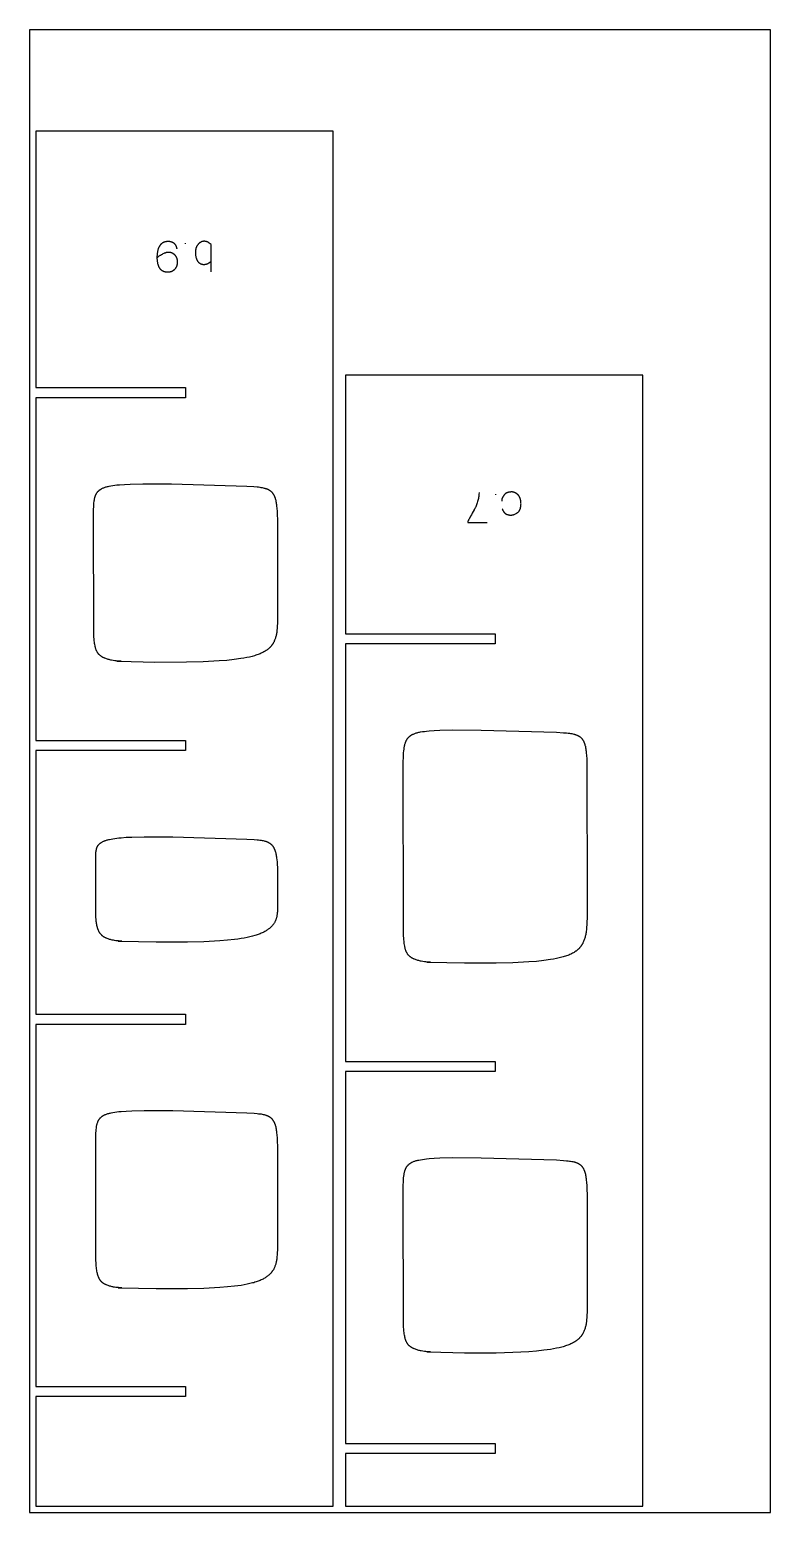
# Model space of a CAD drawing. Header units: millimetres. Extents: x 1718 to 33616, y 5029 to 7469.
# Drawn here: x 18892 to 20112, y 5029 to 7469 of the extents above; entities that cross this region are included whole.
import ezdxf

# ---------------------------------------------------------------- set-up
doc = ezdxf.new("R2010")
doc.units = ezdxf.units.MM
for name, color, linetype, true_color in [('ZZ_CORTE', 1, 'Continuous', 0xff0000), ('ZZ_CORTE INTERNO', 5, 'Continuous', 0x0000ff), ('ZZ_GRABADO', 98, 'Continuous', 0x005600), ('ZZ_PANEL', 18, 'Continuous', 0x000000)]:
    doc.layers.add(name, color=color, linetype=linetype, true_color=true_color)

msp = doc.modelspace()

# ---------------------------------------------------------------- linework, layer by layer
at = {"layer": 'ZZ_CORTE'}
for points in [[(18901.7, 6282.8), (18901.7, 5848.8), (19148.7, 5848.8), (19148.7, 5832.3), (18901.7, 5832.3), (18901.7, 5236.6), (19148.7, 5236.6), (19148.7, 5220.1), (18901.7, 5220.1), (18901.7, 5039.2), (19391.7, 5039.2), (19391.7, 7302.1), (18901.7, 7302.1), (18901.7, 6880.1), (19148.7, 6880.1), (19148.7, 6863.6), (18901.7, 6863.6), (18901.7, 6299.3), (19148.7, 6299.3), (19148.7, 6282.8)], [(19411.7, 5125.8), (19411.7, 5039.2), (19901.7, 5039.2), (19901.7, 6900.6), (19411.7, 6900.6), (19411.7, 6475.1), (19658.7, 6475.1), (19658.7, 6458.6), (19411.7, 6458.6), (19411.7, 5771.2), (19658.7, 5771.2), (19658.7, 5754.7), (19411.7, 5754.7), (19411.7, 5142.3), (19658.7, 5142.3), (19658.7, 5125.8)]]:
    msp.add_lwpolyline(points, close=True, dxfattribs=at)
at = {"layer": 'ZZ_CORTE INTERNO'}
for points in [[(19249.4, 6435.8), (19244.6, 6434.9), (19239.4, 6434.1), (19228.4, 6432.5), (19216.5, 6431.3), (19203.9, 6430.3), (19177.3, 6428.8), (19149.9, 6428.1), (19098, 6428), (19039.7, 6429.5), (19037.6, 6429.6), (19036.3, 6429.7), (19036.1, 6429.7), (19036, 6429.7), (19035.9, 6429.7), (19035.9, 6429.7), (19035.8, 6429.7), (19035.8, 6429.7), (19035.8, 6429.7), (19035.8, 6429.7), (19035.8, 6429.7), (19035.8, 6429.7), (19035.8, 6429.7), (19035.7, 6429.7), (19035.7, 6429.7), (19035.7, 6429.8), (19035.7, 6429.8), (19035.7, 6429.8), (19035.7, 6429.8), (19035.7, 6429.8), (19035.8, 6429.8), (19035.8, 6429.8), (19035.8, 6429.8), (19035.8, 6429.8), (19035.8, 6429.8), (19035.8, 6429.8), (19035.9, 6429.8), (19035.9, 6429.8), (19036, 6429.8), (19036.3, 6429.8), (19037.1, 6429.9), (19042.2, 6429.9), (19042.2, 6429.9), (19042.2, 6429.9), (19041.2, 6429.9), (19038.5, 6430.1), (19036.6, 6430.2), (19034.5, 6430.4), (19032.1, 6430.7), (19029.5, 6431), (19026.8, 6431.5), (19025.4, 6431.8), (19024, 6432.1), (19022.6, 6432.5), (19021.2, 6432.8), (19019.8, 6433.2), (19018.4, 6433.7), (19017, 6434.2), (19015.6, 6434.7), (19015, 6435), (19014.3, 6435.3), (19013.7, 6435.6), (19013, 6435.9), (19012.4, 6436.2), (19011.8, 6436.6), (19011.1, 6436.9), (19010.5, 6437.3), (19010, 6437.7), (19009.4, 6438.1), (19008.8, 6438.5), (19008.3, 6438.9), (19007.8, 6439.3), (19007.3, 6439.7), (19006.8, 6440.2), (19006.3, 6440.7), (19005.9, 6441.1), (19005.4, 6441.6), (19005, 6442.2), (19004.6, 6442.7), (19004.2, 6443.2), (19003.8, 6443.8), (19003.4, 6444.4), (19003.1, 6445), (19002.7, 6445.6), (19002.4, 6446.2), (19002.1, 6446.9), (19001.8, 6447.5), (19001.5, 6448.2), (19001.2, 6448.9), (19000.9, 6449.7), (19000.7, 6450.4), (19000.4, 6451.2), (19000.2, 6452), (19000, 6452.8), (18999.8, 6453.6), (18999.4, 6455.4), (18999, 6457.2), (18998.7, 6459.1), (18998.4, 6461.2), (18998.2, 6463.3), (18997.9, 6465.6), (18997.6, 6470.4), (18997.3, 6475.7), (18997.2, 6481.4), (18997, 6665.3), (18997.1, 6679.2), (18997.3, 6685.1), (18997.4, 6687.9), (18997.7, 6690.5), (18997.9, 6693), (18998.1, 6694.1), (18998.3, 6695.3), (18998.5, 6696.4), (18998.7, 6697.5), (18999, 6698.5), (18999.2, 6699.6), (18999.5, 6700.5), (18999.8, 6701.5), (19000, 6702), (19000.2, 6702.4), (19000.4, 6702.9), (19000.6, 6703.3), (19000.7, 6703.8), (19000.9, 6704.2), (19001.2, 6704.6), (19001.4, 6705), (19001.6, 6705.4), (19001.8, 6705.8), (19002.1, 6706.2), (19002.3, 6706.6), (19002.6, 6707), (19002.8, 6707.4), (19003.1, 6707.7), (19003.4, 6708.1), (19003.7, 6708.5), (19003.9, 6708.8), (19004.2, 6709.1), (19004.6, 6709.5), (19004.9, 6709.8), (19005.2, 6710.1), (19005.5, 6710.4), (19005.9, 6710.8), (19006.2, 6711.1), (19006.6, 6711.4), (19007, 6711.7), (19007.4, 6711.9), (19007.8, 6712.2), (19008.2, 6712.5), (19008.6, 6712.8), (19009, 6713), (19009.4, 6713.3), (19009.9, 6713.5), (19010.3, 6713.8), (19010.8, 6714), (19011.8, 6714.5), (19012.8, 6715), (19013.8, 6715.4), (19014.9, 6715.8), (19016.1, 6716.2), (19017.3, 6716.6), (19018.5, 6716.9), (19019.8, 6717.3), (19021.1, 6717.6), (19022.5, 6717.9), (19025.5, 6718.5), (19028.6, 6719), (19032, 6719.5), (19035.6, 6719.9), (19039.5, 6720.2), (19047.9, 6720.9), (19057.3, 6721.3), (19078.1, 6721.8), (19125.5, 6721.7), (19249.3, 6718), (19261.1, 6717.3), (19266.2, 6716.8), (19268.5, 6716.6), (19270.7, 6716.3), (19272.7, 6716), (19274.7, 6715.6), (19276.5, 6715.3), (19278.2, 6714.9), (19279, 6714.7), (19279.8, 6714.4), (19280.6, 6714.2), (19281.3, 6714), (19282, 6713.7), (19282.7, 6713.4), (19283.4, 6713.2), (19284.1, 6712.9), (19284.7, 6712.6), (19285.3, 6712.3), (19285.9, 6712), (19286.4, 6711.6), (19287, 6711.3), (19287.5, 6710.9), (19288, 6710.5), (19288.5, 6710.2), (19289, 6709.8), (19289.5, 6709.3), (19289.9, 6708.9), (19290.4, 6708.5), (19290.8, 6708), (19291.2, 6707.6), (19291.6, 6707.1), (19291.9, 6706.6), (19292.3, 6706), (19292.7, 6705.5), (19293, 6705), (19293.4, 6704.4), (19293.7, 6703.8), (19294, 6703.2), (19294.3, 6702.6), (19294.6, 6702), (19294.9, 6701.3), (19295.1, 6700.6), (19295.4, 6700), (19295.6, 6699.3), (19295.9, 6698.5), (19296.1, 6697.8), (19296.6, 6696.3), (19297, 6694.7), (19297.3, 6693), (19297.7, 6691.3), (19298, 6689.5), (19298.3, 6687.6), (19298.5, 6685.6), (19298.9, 6681.4), (19299.3, 6677), (19299.5, 6672.2), (19299.8, 6661.6), (19299.9, 6506.8), (19299.8, 6493.3), (19299.6, 6487), (19299.4, 6484), (19299.1, 6481.1), (19298.8, 6478.3), (19298.6, 6476.9), (19298.4, 6475.5), (19298.1, 6474.2), (19297.9, 6472.9), (19297.6, 6471.6), (19297.3, 6470.3), (19296.9, 6469.1), (19296.5, 6467.8), (19296.1, 6466.6), (19295.7, 6465.4), (19295.2, 6464.3), (19294.7, 6463.1), (19294.2, 6462), (19293.6, 6460.9), (19293, 6459.8), (19292.7, 6459.3), (19292.4, 6458.7), (19292, 6458.2), (19291.7, 6457.7), (19291.3, 6457.2), (19290.9, 6456.7), (19290.6, 6456.1), (19290.2, 6455.6), (19289.8, 6455.1), (19289.4, 6454.7), (19288.9, 6454.2), (19288.5, 6453.7), (19288.1, 6453.2), (19287.6, 6452.7), (19287.1, 6452.3), (19286.7, 6451.8), (19285.7, 6450.9), (19284.6, 6450), (19283.5, 6449.2), (19282.4, 6448.3), (19281.2, 6447.5), (19279.9, 6446.7), (19278.6, 6445.9), (19277.3, 6445.1), (19275.9, 6444.4), (19274.4, 6443.6), (19272.8, 6442.9), (19271.3, 6442.2), (19269.6, 6441.6), (19267.9, 6440.9), (19266.1, 6440.3), (19264.3, 6439.6), (19262.3, 6439), (19258.3, 6437.9), (19254, 6436.8)], [(19759.4, 5940.5), (19754.6, 5939.6), (19749.4, 5938.8), (19738.4, 5937.3), (19726.5, 5936), (19713.9, 5935), (19687.3, 5933.5), (19659.9, 5932.8), (19608, 5932.8), (19549.7, 5934.2), (19547.6, 5934.3), (19546.3, 5934.4), (19546.1, 5934.4), (19546, 5934.4), (19545.9, 5934.4), (19545.9, 5934.4), (19545.8, 5934.4), (19545.8, 5934.4), (19545.8, 5934.4), (19545.8, 5934.4), (19545.8, 5934.4), (19545.8, 5934.5), (19545.8, 5934.5), (19545.7, 5934.5), (19545.7, 5934.5), (19545.7, 5934.5), (19545.7, 5934.5), (19545.7, 5934.5), (19545.7, 5934.5), (19545.7, 5934.5), (19545.8, 5934.5), (19545.8, 5934.5), (19545.8, 5934.5), (19545.8, 5934.5), (19545.8, 5934.5), (19545.8, 5934.5), (19545.9, 5934.5), (19545.9, 5934.5), (19546, 5934.5), (19546.3, 5934.5), (19547.1, 5934.6), (19552.2, 5934.6), (19552.2, 5934.6), (19552.2, 5934.6), (19551.2, 5934.7), (19548.5, 5934.8), (19546.6, 5934.9), (19544.5, 5935.1), (19542.1, 5935.4), (19539.5, 5935.8), (19536.8, 5936.2), (19535.4, 5936.5), (19534, 5936.8), (19532.6, 5937.2), (19531.2, 5937.5), (19529.8, 5938), (19528.4, 5938.4), (19527, 5938.9), (19525.6, 5939.4), (19525, 5939.7), (19524.3, 5940), (19523.7, 5940.3), (19523, 5940.6), (19522.4, 5941), (19521.8, 5941.3), (19521.1, 5941.6), (19520.5, 5942), (19520, 5942.4), (19519.4, 5942.8), (19518.8, 5943.2), (19518.3, 5943.6), (19517.8, 5944), (19517.3, 5944.5), (19516.8, 5944.9), (19516.3, 5945.4), (19515.9, 5945.9), (19515.4, 5946.4), (19515, 5946.9), (19514.6, 5947.4), (19514.2, 5948), (19513.8, 5948.6), (19513.4, 5949.2), (19513.1, 5949.8), (19512.7, 5950.4), (19512.4, 5951.1), (19512.1, 5951.8), (19511.8, 5952.5), (19511.5, 5953.2), (19511.2, 5954), (19510.9, 5954.8), (19510.7, 5955.6), (19510.4, 5956.4), (19510.2, 5957.3), (19510, 5958.2), (19509.8, 5959.1), (19509.4, 5961.1), (19509, 5963.2), (19508.7, 5965.4), (19508.4, 5967.8), (19507.9, 5973), (19507.6, 5978.8), (19507.2, 5992.5), (19507.1, 6264.1), (19507.3, 6272.1), (19507.4, 6275.7), (19507.7, 6279.2), (19507.9, 6282.4), (19508.3, 6285.4), (19508.5, 6286.9), (19508.7, 6288.2), (19509, 6289.6), (19509.2, 6290.9), (19509.5, 6292.1), (19509.8, 6293.4), (19510.2, 6294.5), (19510.6, 6295.6), (19510.9, 6296.7), (19511.2, 6297.3), (19511.4, 6297.8), (19511.6, 6298.3), (19511.8, 6298.8), (19512.1, 6299.3), (19512.3, 6299.7), (19512.6, 6300.2), (19512.8, 6300.7), (19513.1, 6301.1), (19513.4, 6301.6), (19513.7, 6302), (19513.9, 6302.4), (19514.2, 6302.8), (19514.6, 6303.2), (19514.9, 6303.6), (19515.2, 6304), (19515.5, 6304.4), (19515.9, 6304.8), (19516.2, 6305.1), (19516.6, 6305.5), (19517, 6305.8), (19517.4, 6306.2), (19517.8, 6306.5), (19518.2, 6306.8), (19518.6, 6307.1), (19519, 6307.4), (19519.4, 6307.7), (19519.9, 6308), (19520.3, 6308.3), (19520.8, 6308.6), (19521.3, 6308.9), (19521.8, 6309.1), (19522.3, 6309.4), (19522.8, 6309.6), (19523.3, 6309.9), (19523.8, 6310.1), (19524.9, 6310.6), (19526.1, 6311), (19527.3, 6311.4), (19528.5, 6311.8), (19529.8, 6312.2), (19531.1, 6312.5), (19532.5, 6312.9), (19534, 6313.2), (19535.5, 6313.5), (19538.6, 6314), (19542, 6314.5), (19545.6, 6314.9), (19549.5, 6315.3), (19557.9, 6315.9), (19567.3, 6316.3), (19588.1, 6316.9), (19635.5, 6316.7), (19759.3, 6313), (19771.1, 6312.3), (19776.2, 6311.8), (19778.5, 6311.6), (19780.7, 6311.3), (19782.7, 6311), (19784.7, 6310.7), (19786.5, 6310.3), (19788.2, 6309.9), (19789, 6309.7), (19789.8, 6309.4), (19790.6, 6309.2), (19791.3, 6309), (19792, 6308.7), (19792.7, 6308.4), (19793.4, 6308.2), (19794.1, 6307.9), (19794.7, 6307.6), (19795.3, 6307.3), (19795.9, 6307), (19796.4, 6306.6), (19797, 6306.3), (19797.5, 6305.9), (19798, 6305.5), (19798.5, 6305.2), (19799, 6304.8), (19799.5, 6304.4), (19799.9, 6303.9), (19800.4, 6303.5), (19800.8, 6303), (19801.2, 6302.6), (19801.6, 6302.1), (19801.9, 6301.6), (19802.3, 6301.1), (19802.7, 6300.5), (19803, 6300), (19803.4, 6299.4), (19803.7, 6298.8), (19804, 6298.2), (19804.3, 6297.6), (19804.6, 6296.9), (19804.9, 6296.3), (19805.1, 6295.6), (19805.4, 6294.9), (19805.6, 6294.2), (19805.9, 6293.4), (19806.1, 6292.7), (19806.3, 6291.9), (19806.6, 6291.1), (19807, 6289.4), (19807.3, 6287.6), (19807.7, 6285.7), (19808, 6283.7), (19808.3, 6281.6), (19808.5, 6279.4), (19808.9, 6274.6), (19809.3, 6269.3), (19809.5, 6263.5), (19809.9, 6026.6), (19809.8, 6008.1), (19809.6, 5999.8), (19809.4, 5995.9), (19809.1, 5992.2), (19808.8, 5988.6), (19808.4, 5985.1), (19808.1, 5983.5), (19807.9, 5981.9), (19807.6, 5980.3), (19807.3, 5978.7), (19806.9, 5977.2), (19806.5, 5975.7), (19806.1, 5974.2), (19805.7, 5972.8), (19805.2, 5971.4), (19804.7, 5970.1), (19804.2, 5968.8), (19803.6, 5967.5), (19803, 5966.2), (19802.7, 5965.6), (19802.4, 5965), (19802, 5964.4), (19801.7, 5963.8), (19801.3, 5963.2), (19800.9, 5962.6), (19800.6, 5962.1), (19800.2, 5961.5), (19799.8, 5960.9), (19799.4, 5960.4), (19798.9, 5959.8), (19798.5, 5959.3), (19798.1, 5958.8), (19797.6, 5958.3), (19797.1, 5957.7), (19796.7, 5957.2), (19796.2, 5956.7), (19795.7, 5956.2), (19795.1, 5955.8), (19794.6, 5955.3), (19794.1, 5954.8), (19793.5, 5954.3), (19793, 5953.9), (19792.4, 5953.4), (19791.8, 5953), (19791.2, 5952.5), (19789.9, 5951.7), (19788.6, 5950.8), (19787.3, 5950), (19785.9, 5949.2), (19784.4, 5948.5), (19782.8, 5947.7), (19781.3, 5947), (19779.6, 5946.3), (19777.9, 5945.7), (19776.1, 5945), (19774.3, 5944.4), (19772.3, 5943.8), (19770.4, 5943.2), (19768.3, 5942.6), (19764, 5941.5)], [(19250, 5975.2), (19245.2, 5974.2), (19240.1, 5973.4), (19234.8, 5972.6), (19229.2, 5971.9), (19217.5, 5970.6), (19205, 5969.6), (19178.7, 5968.2), (19151.6, 5967.4), (19100.2, 5967.4), (19041.9, 5968.8), (19039.7, 5968.9), (19038.4, 5969), (19038, 5969), (19037.8, 5969.1), (19037.8, 5969.1), (19037.7, 5969.1), (19037.7, 5969.1), (19037.7, 5969.1), (19037.7, 5969.1), (19037.7, 5969.1), (19037.6, 5969.1), (19037.6, 5969.1), (19037.6, 5969.1), (19037.6, 5969.1), (19037.6, 5969.1), (19037.6, 5969.1), (19037.6, 5969.1), (19037.6, 5969.1), (19037.6, 5969.1), (19037.6, 5969.1), (19037.6, 5969.1), (19037.6, 5969.1), (19037.7, 5969.1), (19037.7, 5969.1), (19037.7, 5969.1), (19037.7, 5969.1), (19037.7, 5969.1), (19037.8, 5969.1), (19037.9, 5969.2), (19038, 5969.2), (19038.7, 5969.2), (19043.5, 5969.3), (19043.5, 5969.3), (19043.5, 5969.3), (19042.5, 5969.3), (19041.4, 5969.3), (19039.9, 5969.4), (19038.2, 5969.5), (19036.1, 5969.7), (19033.9, 5970), (19031.4, 5970.4), (19030.1, 5970.6), (19028.9, 5970.9), (19027.5, 5971.1), (19026.2, 5971.4), (19024.9, 5971.8), (19023.5, 5972.2), (19022.2, 5972.6), (19020.9, 5973), (19019.6, 5973.5), (19018.3, 5974.1), (19017.7, 5974.3), (19017, 5974.6), (19016.4, 5974.9), (19015.8, 5975.3), (19015.2, 5975.6), (19014.6, 5975.9), (19014, 5976.3), (19013.5, 5976.6), (19012.9, 5977), (19012.4, 5977.4), (19011.9, 5977.8), (19011.3, 5978.2), (19010.9, 5978.6), (19010.4, 5979.1), (19009.9, 5979.5), (19009.5, 5980), (19009, 5980.5), (19008.6, 5981), (19008.2, 5981.5), (19007.8, 5982), (19007.4, 5982.5), (19007.1, 5983), (19006.7, 5983.6), (19006.4, 5984.2), (19006.1, 5984.7), (19005.8, 5985.3), (19005.5, 5985.9), (19005.2, 5986.6), (19004.9, 5987.2), (19004.6, 5987.8), (19004.4, 5988.5), (19004.1, 5989.1), (19003.9, 5989.8), (19003.7, 5990.5), (19003.5, 5991.2), (19003.3, 5991.9), (19002.9, 5993.4), (19002.6, 5994.9), (19002.3, 5996.4), (19002, 5998), (19001.8, 5999.7), (19001.5, 6001.3), (19001.2, 6004.8), (19001, 6008.5), (19000.8, 6012.3), (19000.6, 6104.6), (19000.7, 6108.4), (19000.7, 6111.9), (19000.8, 6113.5), (19000.9, 6115.2), (19001, 6116), (19001.1, 6116.7), (19001.2, 6117.5), (19001.3, 6118.2), (19001.4, 6119), (19001.6, 6119.7), (19001.7, 6120.4), (19001.9, 6121.1), (19002.1, 6121.8), (19002.4, 6122.4), (19002.5, 6122.8), (19002.6, 6123.1), (19002.7, 6123.4), (19002.9, 6123.7), (19003, 6124.1), (19003.1, 6124.4), (19003.3, 6124.7), (19003.5, 6125), (19003.6, 6125.3), (19003.8, 6125.6), (19004, 6125.9), (19004.2, 6126.2), (19004.3, 6126.5), (19004.5, 6126.8), (19004.8, 6127), (19005, 6127.3), (19005.2, 6127.6), (19005.4, 6127.9), (19005.6, 6128.1), (19005.9, 6128.4), (19006.1, 6128.7), (19006.4, 6128.9), (19006.7, 6129.2), (19006.9, 6129.5), (19007.2, 6129.7), (19007.5, 6130), (19007.8, 6130.2), (19008.1, 6130.4), (19008.4, 6130.7), (19008.7, 6130.9), (19009.1, 6131.2), (19009.4, 6131.4), (19009.8, 6131.6), (19010.1, 6131.8), (19010.9, 6132.3), (19011.7, 6132.7), (19012.5, 6133.1), (19013.4, 6133.6), (19014.3, 6133.9), (19015.2, 6134.3), (19016.2, 6134.7), (19017.2, 6135.1), (19018.3, 6135.4), (19019.5, 6135.8), (19020.6, 6136.1), (19021.9, 6136.4), (19023.1, 6136.7), (19025.8, 6137.3), (19028.7, 6137.8), (19031.8, 6138.3), (19035.2, 6138.8), (19038.7, 6139.2), (19042.5, 6139.5), (19050.9, 6140.2), (19060.1, 6140.6), (19080.6, 6141.1), (19127.3, 6140.9), (19249.6, 6137.3), (19261.3, 6136.6), (19266.3, 6136.1), (19268.6, 6135.9), (19270.7, 6135.6), (19272.8, 6135.3), (19274.7, 6134.9), (19276.5, 6134.6), (19278.2, 6134.2), (19279, 6134), (19279.8, 6133.7), (19280.6, 6133.5), (19281.3, 6133.3), (19282.1, 6133), (19282.7, 6132.7), (19283.4, 6132.5), (19284.1, 6132.2), (19284.7, 6131.9), (19285.3, 6131.6), (19285.9, 6131.2), (19286.4, 6130.9), (19287, 6130.6), (19287.5, 6130.2), (19288, 6129.8), (19288.5, 6129.5), (19289, 6129.1), (19289.5, 6128.6), (19289.9, 6128.2), (19290.4, 6127.8), (19290.8, 6127.3), (19291.2, 6126.8), (19291.6, 6126.4), (19291.9, 6125.9), (19292.3, 6125.3), (19292.7, 6124.8), (19293, 6124.3), (19293.4, 6123.7), (19293.7, 6123.1), (19294, 6122.5), (19294.3, 6121.9), (19294.6, 6121.3), (19294.9, 6120.7), (19295.1, 6120), (19295.4, 6119.4), (19295.6, 6118.7), (19296.1, 6117.3), (19296.6, 6115.9), (19297, 6114.4), (19297.3, 6112.9), (19297.7, 6111.4), (19298, 6109.8), (19298.3, 6108.2), (19298.5, 6106.6), (19298.9, 6103.2), (19299.3, 6099.8), (19299.5, 6096.4), (19299.8, 6089.3), (19299.9, 6026.2), (19299.9, 6022.7), (19299.8, 6019.2), (19299.7, 6017.4), (19299.6, 6015.6), (19299.4, 6013.8), (19299.3, 6012.9), (19299.1, 6012), (19299, 6011.1), (19298.8, 6010.2), (19298.6, 6009.3), (19298.4, 6008.4), (19298.2, 6007.5), (19297.9, 6006.6), (19297.6, 6005.7), (19297.3, 6004.8), (19297, 6003.9), (19296.6, 6003), (19296.2, 6002.1), (19295.8, 6001.2), (19295.3, 6000.3), (19294.8, 5999.5), (19294.3, 5998.6), (19293.7, 5997.7), (19293.1, 5996.9), (19292.4, 5996), (19291.8, 5995.2), (19291.1, 5994.3), (19290.3, 5993.5), (19289.5, 5992.7), (19288.6, 5991.8), (19287.8, 5991), (19286.8, 5990.2), (19285.8, 5989.4), (19284.8, 5988.7), (19283.7, 5987.9), (19282.6, 5987.1), (19281.4, 5986.4), (19280.2, 5985.6), (19278.9, 5984.9), (19277.5, 5984.2), (19276.1, 5983.5), (19274.7, 5982.8), (19273.2, 5982.1), (19271.6, 5981.5), (19270, 5980.8), (19268.3, 5980.2), (19266.5, 5979.6), (19264.7, 5979), (19262.8, 5978.4), (19258.8, 5977.2), (19254.6, 5976.2)], [(19250, 5404.6), (19245.2, 5403.7), (19240.1, 5402.8), (19234.8, 5402), (19229.2, 5401.3), (19217.5, 5400.1), (19205, 5399), (19178.7, 5397.6), (19151.6, 5396.9), (19100.2, 5396.8), (19041.9, 5398.2), (19039.7, 5398.4), (19038.4, 5398.4), (19038, 5398.5), (19037.8, 5398.5), (19037.8, 5398.5), (19037.7, 5398.5), (19037.7, 5398.5), (19037.7, 5398.5), (19037.7, 5398.5), (19037.7, 5398.5), (19037.6, 5398.5), (19037.6, 5398.5), (19037.6, 5398.5), (19037.6, 5398.5), (19037.6, 5398.5), (19037.6, 5398.5), (19037.6, 5398.6), (19037.6, 5398.6), (19037.6, 5398.6), (19037.6, 5398.6), (19037.6, 5398.6), (19037.6, 5398.6), (19037.7, 5398.6), (19037.7, 5398.6), (19037.7, 5398.6), (19037.7, 5398.6), (19037.7, 5398.6), (19037.8, 5398.6), (19037.9, 5398.6), (19038, 5398.6), (19038.7, 5398.6), (19043.5, 5398.7), (19043.5, 5398.7), (19043.5, 5398.7), (19042.5, 5398.7), (19041.4, 5398.8), (19039.9, 5398.8), (19038.2, 5399), (19036.1, 5399.2), (19033.9, 5399.5), (19031.4, 5399.8), (19030.1, 5400), (19028.9, 5400.3), (19027.5, 5400.6), (19026.2, 5400.9), (19024.9, 5401.2), (19023.5, 5401.6), (19022.2, 5402), (19020.9, 5402.5), (19019.6, 5403), (19018.3, 5403.5), (19017.7, 5403.8), (19017, 5404.1), (19016.4, 5404.4), (19015.8, 5404.7), (19015.2, 5405), (19014.6, 5405.4), (19014, 5405.7), (19013.5, 5406.1), (19012.9, 5406.5), (19012.4, 5406.8), (19011.9, 5407.2), (19011.3, 5407.7), (19010.9, 5408.1), (19010.4, 5408.5), (19009.9, 5409), (19009.5, 5409.4), (19009, 5409.9), (19008.6, 5410.4), (19008.2, 5410.9), (19007.8, 5411.5), (19007.4, 5412), (19007.1, 5412.6), (19006.7, 5413.1), (19006.4, 5413.7), (19006.1, 5414.4), (19005.8, 5415), (19005.5, 5415.6), (19005.2, 5416.3), (19004.9, 5417), (19004.6, 5417.7), (19004.4, 5418.4), (19004.1, 5419.2), (19003.9, 5420), (19003.7, 5420.8), (19003.5, 5421.6), (19003.3, 5422.4), (19002.9, 5424.2), (19002.6, 5426), (19002.3, 5427.9), (19002, 5430), (19001.8, 5432.1), (19001.5, 5434.3), (19001.2, 5439.2), (19001, 5444.4), (19000.8, 5450.2), (19000.6, 5634.1), (19000.7, 5648), (19000.9, 5653.9), (19001.1, 5656.7), (19001.3, 5659.3), (19001.6, 5661.7), (19001.7, 5662.9), (19001.9, 5664.1), (19002.1, 5665.2), (19002.4, 5666.3), (19002.6, 5667.3), (19002.9, 5668.3), (19003.1, 5669.3), (19003.5, 5670.3), (19003.8, 5671.2), (19004, 5671.7), (19004.2, 5672.1), (19004.3, 5672.5), (19004.5, 5673), (19004.8, 5673.4), (19005, 5673.8), (19005.2, 5674.2), (19005.4, 5674.6), (19005.6, 5675), (19005.9, 5675.4), (19006.1, 5675.8), (19006.4, 5676.2), (19006.7, 5676.5), (19006.9, 5676.9), (19007.2, 5677.2), (19007.5, 5677.6), (19007.8, 5677.9), (19008.1, 5678.3), (19008.4, 5678.6), (19008.7, 5678.9), (19009.1, 5679.2), (19009.4, 5679.5), (19009.8, 5679.8), (19010.1, 5680.1), (19010.5, 5680.4), (19010.9, 5680.7), (19011.3, 5681), (19011.7, 5681.3), (19012.1, 5681.6), (19012.5, 5681.8), (19012.9, 5682.1), (19013.4, 5682.3), (19013.8, 5682.6), (19014.3, 5682.8), (19014.7, 5683.1), (19015.2, 5683.3), (19016.2, 5683.7), (19017.2, 5684.2), (19018.3, 5684.6), (19019.5, 5685), (19020.6, 5685.4), (19021.9, 5685.7), (19023.1, 5686.1), (19024.4, 5686.4), (19025.8, 5686.7), (19028.7, 5687.3), (19031.8, 5687.8), (19035.2, 5688.2), (19038.7, 5688.7), (19042.5, 5689), (19050.9, 5689.6), (19060.1, 5690.1), (19080.6, 5690.6), (19127.3, 5690.4), (19249.6, 5686.7), (19261.3, 5686), (19266.3, 5685.6), (19268.6, 5685.3), (19270.7, 5685.1), (19272.8, 5684.8), (19274.7, 5684.4), (19276.5, 5684.1), (19278.2, 5683.7), (19279, 5683.4), (19279.8, 5683.2), (19280.6, 5683), (19281.3, 5682.7), (19282.1, 5682.5), (19282.7, 5682.2), (19283.4, 5681.9), (19284.1, 5681.7), (19284.7, 5681.4), (19285.3, 5681.1), (19285.9, 5680.7), (19286.4, 5680.4), (19287, 5680.1), (19287.5, 5679.7), (19288, 5679.3), (19288.5, 5678.9), (19289, 5678.5), (19289.5, 5678.1), (19289.9, 5677.7), (19290.4, 5677.3), (19290.8, 5676.8), (19291.2, 5676.3), (19291.6, 5675.8), (19291.9, 5675.3), (19292.3, 5674.8), (19292.7, 5674.3), (19293, 5673.7), (19293.4, 5673.2), (19293.7, 5672.6), (19294, 5672), (19294.3, 5671.4), (19294.6, 5670.7), (19294.9, 5670.1), (19295.1, 5669.4), (19295.4, 5668.7), (19295.6, 5668), (19295.9, 5667.3), (19296.1, 5666.6), (19296.6, 5665.1), (19297, 5663.5), (19297.3, 5661.8), (19297.7, 5660.1), (19298, 5658.2), (19298.3, 5656.4), (19298.5, 5654.4), (19298.9, 5650.2), (19299.3, 5645.8), (19299.5, 5641), (19299.8, 5630.4), (19299.9, 5475.6), (19299.8, 5462), (19299.6, 5455.8), (19299.4, 5452.8), (19299.1, 5449.9), (19298.8, 5447.1), (19298.6, 5445.7), (19298.4, 5444.3), (19298.2, 5443), (19297.9, 5441.7), (19297.6, 5440.4), (19297.3, 5439.1), (19297, 5437.8), (19296.6, 5436.6), (19296.2, 5435.4), (19295.8, 5434.2), (19295.3, 5433), (19294.8, 5431.9), (19294.3, 5430.8), (19293.7, 5429.7), (19293.1, 5428.6), (19292.4, 5427.5), (19292.1, 5427), (19291.8, 5426.5), (19291.4, 5425.9), (19291.1, 5425.4), (19290.7, 5424.9), (19290.3, 5424.4), (19289.9, 5423.9), (19289.5, 5423.4), (19289.1, 5423), (19288.6, 5422.5), (19288.2, 5422), (19287.8, 5421.5), (19287.3, 5421.1), (19286.8, 5420.6), (19285.8, 5419.7), (19284.8, 5418.8), (19283.7, 5417.9), (19282.6, 5417.1), (19281.4, 5416.3), (19280.2, 5415.5), (19278.9, 5414.7), (19277.5, 5413.9), (19276.1, 5413.1), (19274.7, 5412.4), (19273.2, 5411.7), (19271.6, 5411), (19270, 5410.3), (19268.3, 5409.7), (19266.5, 5409), (19264.7, 5408.4), (19262.8, 5407.8), (19260.8, 5407.2), (19258.8, 5406.7), (19254.6, 5405.6)], [(19759.4, 5299.2), (19754.6, 5298.2), (19749.4, 5297.4), (19738.4, 5295.9), (19726.5, 5294.6), (19713.9, 5293.6), (19687.3, 5292.2), (19659.9, 5291.4), (19608, 5291.4), (19549.7, 5292.8), (19547.6, 5292.9), (19546.3, 5293), (19546.1, 5293), (19546, 5293), (19545.9, 5293), (19545.9, 5293), (19545.8, 5293), (19545.8, 5293.1), (19545.8, 5293.1), (19545.8, 5293.1), (19545.8, 5293.1), (19545.8, 5293.1), (19545.8, 5293.1), (19545.7, 5293.1), (19545.7, 5293.1), (19545.7, 5293.1), (19545.7, 5293.1), (19545.7, 5293.1), (19545.7, 5293.1), (19545.7, 5293.1), (19545.8, 5293.1), (19545.8, 5293.1), (19545.8, 5293.1), (19545.8, 5293.1), (19545.8, 5293.1), (19545.8, 5293.1), (19545.9, 5293.1), (19545.9, 5293.1), (19546, 5293.1), (19546.3, 5293.2), (19547.1, 5293.2), (19552.2, 5293.3), (19552.2, 5293.3), (19552.2, 5293.3), (19551.2, 5293.3), (19548.5, 5293.4), (19546.6, 5293.5), (19544.5, 5293.7), (19542.1, 5294), (19539.5, 5294.4), (19536.8, 5294.8), (19535.4, 5295.1), (19534, 5295.4), (19532.6, 5295.8), (19531.2, 5296.2), (19529.8, 5296.6), (19528.4, 5297), (19527, 5297.5), (19525.6, 5298.1), (19525, 5298.3), (19524.3, 5298.6), (19523.7, 5298.9), (19523, 5299.2), (19522.4, 5299.6), (19521.8, 5299.9), (19521.1, 5300.3), (19520.5, 5300.6), (19520, 5301), (19519.4, 5301.4), (19518.8, 5301.8), (19518.3, 5302.2), (19517.8, 5302.6), (19517.3, 5303.1), (19516.8, 5303.5), (19516.3, 5304), (19515.9, 5304.5), (19515.4, 5305), (19515, 5305.5), (19514.6, 5306), (19514.2, 5306.6), (19513.8, 5307.1), (19513.4, 5307.7), (19513.1, 5308.3), (19512.7, 5308.9), (19512.4, 5309.6), (19512.1, 5310.3), (19511.8, 5310.9), (19511.5, 5311.6), (19511.2, 5312.4), (19510.9, 5313.1), (19510.7, 5313.9), (19510.4, 5314.7), (19510.2, 5315.5), (19510, 5316.3), (19509.8, 5317.2), (19509.4, 5319), (19509, 5320.9), (19508.7, 5323), (19508.4, 5325.1), (19508.2, 5327.3), (19507.9, 5329.7), (19507.6, 5334.8), (19507.3, 5340.5), (19507, 5551.8), (19507.1, 5567.2), (19507.3, 5573.8), (19507.4, 5576.8), (19507.7, 5579.7), (19507.9, 5582.4), (19508.1, 5583.7), (19508.3, 5584.9), (19508.5, 5586.1), (19508.7, 5587.3), (19509, 5588.4), (19509.2, 5589.5), (19509.5, 5590.6), (19509.8, 5591.6), (19510.2, 5592.6), (19510.4, 5593.1), (19510.6, 5593.6), (19510.7, 5594.1), (19510.9, 5594.5), (19511.2, 5595), (19511.4, 5595.4), (19511.6, 5595.9), (19511.8, 5596.3), (19512.1, 5596.7), (19512.3, 5597.1), (19512.6, 5597.6), (19512.8, 5598), (19513.1, 5598.3), (19513.4, 5598.7), (19513.7, 5599.1), (19513.9, 5599.5), (19514.2, 5599.8), (19514.6, 5600.2), (19514.9, 5600.6), (19515.2, 5600.9), (19515.5, 5601.2), (19515.9, 5601.6), (19516.2, 5601.9), (19516.6, 5602.2), (19517, 5602.5), (19517.4, 5602.8), (19517.8, 5603.1), (19518.2, 5603.4), (19518.6, 5603.7), (19519, 5604), (19519.4, 5604.2), (19519.9, 5604.5), (19520.3, 5604.8), (19520.8, 5605), (19521.3, 5605.3), (19521.8, 5605.5), (19522.8, 5606), (19523.8, 5606.4), (19524.9, 5606.9), (19526.1, 5607.3), (19527.3, 5607.6), (19528.5, 5608), (19529.8, 5608.4), (19531.1, 5608.7), (19532.5, 5609), (19535.5, 5609.6), (19538.6, 5610.1), (19542, 5610.6), (19545.6, 5611), (19549.5, 5611.4), (19557.9, 5612), (19567.3, 5612.4), (19588.1, 5613), (19635.5, 5612.8), (19759.3, 5609.1), (19771.1, 5608.4), (19776.2, 5607.9), (19778.5, 5607.7), (19780.7, 5607.4), (19782.7, 5607.1), (19784.7, 5606.8), (19786.5, 5606.4), (19788.2, 5606), (19789, 5605.8), (19789.8, 5605.6), (19790.6, 5605.3), (19791.3, 5605.1), (19792, 5604.8), (19792.7, 5604.6), (19793.4, 5604.3), (19794.1, 5604), (19794.7, 5603.7), (19795.3, 5603.4), (19795.9, 5603.1), (19796.4, 5602.7), (19797, 5602.4), (19797.5, 5602), (19798, 5601.7), (19798.5, 5601.3), (19799, 5600.9), (19799.5, 5600.5), (19799.9, 5600), (19800.4, 5599.6), (19800.8, 5599.1), (19801.2, 5598.7), (19801.6, 5598.2), (19801.9, 5597.7), (19802.3, 5597.2), (19802.7, 5596.6), (19803, 5596.1), (19803.4, 5595.5), (19803.7, 5594.9), (19804, 5594.3), (19804.3, 5593.7), (19804.6, 5593.1), (19804.9, 5592.4), (19805.1, 5591.7), (19805.4, 5591.1), (19805.6, 5590.3), (19805.9, 5589.6), (19806.1, 5588.9), (19806.6, 5587.3), (19807, 5585.7), (19807.3, 5584), (19807.7, 5582.2), (19808, 5580.3), (19808.3, 5578.4), (19808.5, 5576.3), (19808.9, 5572), (19809.3, 5567.3), (19809.5, 5562.2), (19809.8, 5550.7), (19809.9, 5374.8), (19809.8, 5359.7), (19809.6, 5352.8), (19809.4, 5349.5), (19809.1, 5346.4), (19808.8, 5343.3), (19808.4, 5340.4), (19808.1, 5338.9), (19807.9, 5337.5), (19807.6, 5336.1), (19807.3, 5334.8), (19806.9, 5333.4), (19806.5, 5332.1), (19806.1, 5330.8), (19805.7, 5329.6), (19805.2, 5328.4), (19804.7, 5327.1), (19804.2, 5326), (19803.6, 5324.8), (19803, 5323.6), (19802.7, 5323.1), (19802.4, 5322.5), (19802, 5322), (19801.7, 5321.4), (19801.3, 5320.9), (19800.9, 5320.4), (19800.6, 5319.8), (19800.2, 5319.3), (19799.8, 5318.8), (19799.4, 5318.3), (19798.9, 5317.8), (19798.5, 5317.3), (19798.1, 5316.8), (19797.6, 5316.3), (19797.1, 5315.8), (19796.7, 5315.4), (19796.2, 5314.9), (19795.7, 5314.4), (19795.1, 5314), (19794.6, 5313.5), (19793.5, 5312.6), (19792.4, 5311.8), (19791.2, 5310.9), (19789.9, 5310.1), (19788.6, 5309.3), (19787.3, 5308.5), (19785.9, 5307.7), (19784.4, 5307), (19782.8, 5306.3), (19781.3, 5305.6), (19779.6, 5304.9), (19777.9, 5304.2), (19776.1, 5303.6), (19774.3, 5303), (19772.3, 5302.4), (19770.4, 5301.8), (19768.3, 5301.2), (19764, 5300.2)]]:
    msp.add_lwpolyline(points, close=True, dxfattribs=at)
at = {"layer": 'ZZ_GRABADO'}
for points in [[(19101.9, 7094.2), (19102, 7094.2), (19102.1, 7094.3), (19102.1, 7094.4), (19102.2, 7094.5), (19102.3, 7094.6), (19102.4, 7094.8), (19102.6, 7094.9), (19102.7, 7095.1), (19102.9, 7095.3), (19103.1, 7095.4), (19103.2, 7095.6), (19103.4, 7095.7), (19103.6, 7095.9), (19103.8, 7096.1), (19104.3, 7096.4), (19104.8, 7096.8), (19105.3, 7097.1), (19105.9, 7097.5), (19106.5, 7097.9), (19107.2, 7098.3), (19108.7, 7099.1), (19110.3, 7099.9), (19111.9, 7100.7), (19113.4, 7101.4), (19114.1, 7101.7), (19114.8, 7101.9), (19115.5, 7102.2), (19116.1, 7102.4), (19116.7, 7102.6), (19117.2, 7102.8), (19117.8, 7102.9), (19118, 7103), (19118.3, 7103), (19118.5, 7103.1), (19118.8, 7103.1), (19119, 7103.2), (19119.2, 7103.2), (19119.4, 7103.2), (19119.7, 7103.2), (19119.9, 7103.2), (19120.1, 7103.2), (19120.5, 7103.2), (19120.9, 7103.2), (19121.3, 7103.2), (19121.7, 7103.2), (19122.1, 7103.1), (19122.5, 7103.1), (19122.9, 7103), (19123.2, 7102.9), (19123.6, 7102.9), (19124, 7102.8), (19124.4, 7102.7), (19124.7, 7102.6), (19125.1, 7102.4), (19125.4, 7102.3), (19125.8, 7102.2), (19126.1, 7102), (19126.5, 7101.9), (19126.8, 7101.7), (19127.1, 7101.5), (19127.4, 7101.3), (19127.8, 7101.1), (19128.1, 7100.9), (19128.4, 7100.7), (19128.7, 7100.5), (19129, 7100.2), (19129.3, 7100), (19129.6, 7099.7), (19129.8, 7099.5), (19130.1, 7099.2), (19130.4, 7098.9), (19130.7, 7098.6), (19130.9, 7098.3), (19131.2, 7098), (19131.4, 7097.7), (19131.6, 7097.4), (19131.8, 7097.1), (19132, 7096.8), (19132.2, 7096.5), (19132.4, 7096.2), (19132.6, 7095.9), (19132.8, 7095.6), (19133, 7095.2), (19133.1, 7094.9), (19133.3, 7094.6), (19133.5, 7094.2), (19133.6, 7093.9), (19133.7, 7093.5), (19133.9, 7093.2), (19134, 7092.8), (19134.1, 7092.4), (19134.2, 7092.1), (19134.3, 7091.7), (19134.4, 7091.3), (19134.5, 7090.9), (19134.5, 7090.5), (19134.6, 7090.1), (19134.7, 7089.7), (19134.7, 7089.3), (19134.7, 7088.9), (19134.8, 7088.5), (19134.8, 7088.1), (19134.8, 7087.7), (19134.8, 7087.3), (19134.8, 7086.9), (19134.8, 7086.4), (19134.8, 7086), (19134.8, 7085.5), (19134.8, 7085.1), (19134.7, 7084.7), (19134.7, 7084.2), (19134.6, 7083.8), (19134.6, 7083.4), (19134.5, 7083), (19134.4, 7082.6), (19134.3, 7082.2), (19134.2, 7081.8), (19134.1, 7081.4), (19134, 7081), (19133.9, 7080.6), (19133.8, 7080.2), (19133.7, 7079.9), (19133.5, 7079.5), (19133.4, 7079.1), (19133.2, 7078.8), (19133, 7078.4), (19132.9, 7078.1), (19132.7, 7077.7), (19132.5, 7077.4), (19132.3, 7077.1), (19132.1, 7076.7), (19131.9, 7076.4), (19131.6, 7076.1), (19131.4, 7075.8), (19131.2, 7075.5), (19130.9, 7075.2), (19130.6, 7074.9), (19130.4, 7074.6), (19130.1, 7074.3), (19129.8, 7074), (19129.5, 7073.7), (19129.2, 7073.5), (19128.9, 7073.2), (19128.6, 7073), (19128.3, 7072.7), (19128, 7072.5), (19127.6, 7072.3), (19127.3, 7072.1), (19127, 7071.9), (19126.6, 7071.7), (19126.3, 7071.5), (19125.9, 7071.4), (19125.6, 7071.2), (19125.2, 7071.1), (19124.8, 7070.9), (19124.5, 7070.8), (19124.1, 7070.7), (19123.7, 7070.6), (19123.3, 7070.5), (19122.9, 7070.4), (19122.5, 7070.3), (19122.1, 7070.2), (19121.7, 7070.1), (19121.3, 7070.1), (19120.8, 7070), (19120.4, 7070), (19120, 7070), (19119.5, 7070), (19119.1, 7070), (19118.5, 7070), (19117.9, 7070), (19117.4, 7070), (19116.8, 7070.1), (19116.3, 7070.2), (19115.7, 7070.2), (19115.2, 7070.3), (19114.7, 7070.5), (19114.2, 7070.6), (19113.7, 7070.7), (19113.2, 7070.9), (19113, 7071), (19112.7, 7071.1), (19112.5, 7071.2), (19112.3, 7071.3), (19112, 7071.4), (19111.8, 7071.5), (19111.6, 7071.6), (19111.4, 7071.7), (19111.1, 7071.8), (19110.9, 7071.9), (19110.7, 7072.1), (19110.5, 7072.2), (19110.3, 7072.3), (19110.1, 7072.5), (19109.9, 7072.6), (19109.7, 7072.7), (19109.5, 7072.9), (19109.3, 7073), (19109.1, 7073.2), (19108.9, 7073.4), (19108.7, 7073.5), (19108.5, 7073.7), (19108.3, 7073.9), (19108.2, 7074), (19108, 7074.2), (19107.8, 7074.4), (19107.4, 7074.8), (19107.1, 7075.2), (19106.8, 7075.6), (19106.5, 7076), (19106.2, 7076.4), (19105.9, 7076.9), (19105.6, 7077.3), (19105.3, 7077.8), (19105.1, 7078.2), (19104.9, 7078.6), (19104.7, 7079), (19104.5, 7079.4), (19104.3, 7079.8), (19104.2, 7080.3), (19104, 7080.7), (19103.8, 7081.1), (19103.7, 7081.6), (19103.5, 7082.1), (19103.3, 7083), (19103, 7084), (19102.8, 7085), (19102.6, 7086), (19102.4, 7087.1), (19102.3, 7088.2), (19102.2, 7089.3), (19102.1, 7090.5), (19102, 7091.7), (19102, 7092.9), (19101.9, 7094.2), (19102, 7095.6), (19102, 7096.9), (19102.1, 7098.2), (19102.2, 7099.5), (19102.3, 7100.7), (19102.4, 7101.9), (19102.6, 7103.1), (19102.8, 7104.3), (19103, 7105.4), (19103.3, 7106.4), (19103.6, 7107.5), (19103.9, 7108.4), (19104, 7108.9), (19104.2, 7109.4), (19104.4, 7109.9), (19104.5, 7110.3), (19104.7, 7110.8), (19104.9, 7111.2), (19105.1, 7111.7), (19105.3, 7112.1), (19105.6, 7112.6), (19105.9, 7113.2), (19106.2, 7113.7), (19106.5, 7114.2), (19106.9, 7114.7), (19107.2, 7115.1), (19107.6, 7115.6), (19107.7, 7115.8), (19107.9, 7116), (19108.1, 7116.2), (19108.3, 7116.4), (19108.5, 7116.6), (19108.7, 7116.8), (19108.9, 7117), (19109.1, 7117.2), (19109.3, 7117.4), (19109.5, 7117.5), (19109.7, 7117.7), (19109.9, 7117.9), (19110.1, 7118), (19110.3, 7118.2), (19110.5, 7118.4), (19110.8, 7118.5), (19111, 7118.7), (19111.2, 7118.8), (19111.4, 7118.9), (19111.7, 7119.1), (19111.9, 7119.2), (19112.1, 7119.3), (19112.4, 7119.4), (19112.6, 7119.6), (19112.9, 7119.7), (19113.1, 7119.8), (19113.4, 7119.9), (19113.6, 7120), (19113.9, 7120.1), (19114.1, 7120.2), (19114.4, 7120.2), (19114.6, 7120.3), (19114.9, 7120.4), (19115.2, 7120.5), (19115.7, 7120.6), (19116.3, 7120.7), (19116.9, 7120.8), (19117.4, 7120.9), (19118, 7121), (19118.6, 7121), (19119.2, 7121), (19119.9, 7121), (19120.2, 7121), (19120.6, 7121), (19120.9, 7121), (19121.3, 7121), (19121.6, 7121), (19122, 7120.9), (19122.3, 7120.9), (19122.7, 7120.8), (19123, 7120.8), (19123.3, 7120.7), (19123.6, 7120.7), (19124, 7120.6), (19124.3, 7120.5), (19124.6, 7120.4), (19124.9, 7120.3), (19125.2, 7120.2), (19125.5, 7120.1), (19125.8, 7120), (19126.1, 7119.9), (19126.4, 7119.8), (19126.6, 7119.6), (19126.9, 7119.5), (19127.2, 7119.3), (19127.5, 7119.2), (19127.7, 7119), (19128, 7118.9), (19128.2, 7118.7), (19128.5, 7118.5), (19128.7, 7118.3), (19129, 7118.2), (19129.2, 7118), (19129.4, 7117.8), (19129.7, 7117.6), (19129.9, 7117.3), (19130.1, 7117.1), (19130.3, 7116.9), (19130.5, 7116.7), (19130.7, 7116.4), (19130.9, 7116.2), (19131.1, 7116), (19131.3, 7115.7), (19131.5, 7115.5), (19131.7, 7115.2), (19131.8, 7114.9), (19132, 7114.7), (19132.1, 7114.4), (19132.3, 7114.1), (19132.4, 7113.8), (19132.6, 7113.6), (19132.7, 7113.3), (19132.8, 7113), (19132.9, 7112.7), (19133.1, 7112.4), (19133.2, 7112), (19133.3, 7111.7), (19133.4, 7111.4), (19133.4, 7111.1), (19133.5, 7110.7), (19133.6, 7110.4), (19133.7, 7110.1), (19133.8, 7109.7), (19133.8, 7109.4), (19133.9, 7109), (19133.9, 7108.7)], [(19147.7, 7117.7), (19147.7, 7116.6)], [(19190.7, 7115.5), (19188.9, 7116.9), (19187.5, 7118), (19186.9, 7118.4), (19186.4, 7118.8), (19186.2, 7118.9), (19186, 7119.1), (19185.8, 7119.2), (19185.6, 7119.3), (19185.2, 7119.5), (19184.8, 7119.7), (19184.4, 7119.9), (19184, 7120.1), (19183.6, 7120.2), (19183.3, 7120.3), (19183.1, 7120.4), (19182.9, 7120.4), (19182.7, 7120.5), (19182.5, 7120.5), (19182.3, 7120.6), (19182.1, 7120.6), (19181.9, 7120.7), (19181.6, 7120.7), (19181.4, 7120.8), (19181.2, 7120.8), (19181, 7120.8), (19180.5, 7120.9), (19180.1, 7120.9), (19179.6, 7120.9), (19179.2, 7120.9), (19178.7, 7120.9), (19178.3, 7120.9), (19178.1, 7120.9), (19177.9, 7120.9), (19177.7, 7120.8), (19177.5, 7120.8), (19177.3, 7120.8), (19177, 7120.7), (19176.8, 7120.7), (19176.6, 7120.7), (19176.4, 7120.6), (19176.2, 7120.6), (19176, 7120.5), (19175.8, 7120.5), (19175.6, 7120.4), (19175.4, 7120.3), (19175.2, 7120.3), (19175, 7120.2), (19174.8, 7120.1), (19174.6, 7120), (19174.4, 7119.9), (19174.2, 7119.8), (19174, 7119.8), (19173.9, 7119.7), (19173.7, 7119.6), (19173.5, 7119.4), (19173.1, 7119.2), (19172.7, 7119), (19172.3, 7118.7), (19172, 7118.5), (19171.6, 7118.2), (19171.3, 7117.9), (19170.9, 7117.6), (19170.6, 7117.3), (19170.2, 7116.9), (19169.9, 7116.6), (19169.5, 7116.2), (19169.2, 7115.8), (19168.9, 7115.4), (19168.5, 7115), (19168.2, 7114.5), (19167.9, 7114.1), (19167.6, 7113.6), (19167.3, 7113.1), (19167, 7112.7), (19166.8, 7112.4), (19166.7, 7112.2), (19166.6, 7111.9), (19166.4, 7111.7), (19166.3, 7111.4), (19166.2, 7111.2), (19166.1, 7110.9), (19166, 7110.6), (19165.9, 7110.4), (19165.8, 7110.1), (19165.7, 7109.8), (19165.6, 7109.5), (19165.5, 7109.2), (19165.5, 7108.9), (19165.3, 7108.3), (19165.2, 7107.6), (19165.1, 7106.9), (19165, 7106.2), (19164.9, 7105.5), (19164.8, 7104.8), (19164.8, 7104), (19164.8, 7103.2), (19164.8, 7102.4), (19164.8, 7101.5), (19164.8, 7100.6), (19164.9, 7099.8), (19164.9, 7098.9), (19165.1, 7097.8), (19165.3, 7096.7), (19165.4, 7095.7), (19165.7, 7094.7), (19165.9, 7093.8), (19166, 7093.3), (19166.2, 7092.9), (19166.3, 7092.4), (19166.4, 7092), (19166.6, 7091.6), (19166.7, 7091.2), (19166.9, 7090.8), (19167.1, 7090.4), (19167.2, 7090.1), (19167.4, 7089.7), (19167.6, 7089.4), (19167.8, 7089), (19168, 7088.7), (19168.2, 7088.4), (19168.4, 7088.1), (19168.6, 7087.8), (19168.8, 7087.5), (19169.1, 7087.2), (19169.3, 7087), (19169.5, 7086.7), (19169.6, 7086.6), (19169.8, 7086.5), (19169.9, 7086.4), (19170, 7086.3), (19170.2, 7086.1), (19170.5, 7085.9), (19170.7, 7085.7), (19171, 7085.5), (19171.2, 7085.3), (19171.5, 7085.2), (19171.7, 7085), (19172, 7084.8), (19172.2, 7084.7), (19172.5, 7084.5), (19172.7, 7084.4), (19173, 7084.3), (19173.2, 7084.1), (19173.5, 7084), (19173.8, 7083.9), (19174, 7083.8), (19174.3, 7083.7), (19174.5, 7083.6), (19174.8, 7083.5), (19175.1, 7083.4), (19175.4, 7083.4), (19175.6, 7083.3), (19175.9, 7083.2), (19176.2, 7083.2), (19176.5, 7083.1), (19176.7, 7083.1), (19177, 7083), (19177.3, 7083), (19177.6, 7083), (19177.9, 7083), (19178.2, 7083), (19178.5, 7083), (19178.9, 7083), (19179.3, 7083), (19179.6, 7083), (19180.1, 7083), (19180.5, 7083.1), (19180.9, 7083.1), (19181.3, 7083.2), (19181.8, 7083.3), (19182.1, 7083.3), (19182.4, 7083.4), (19182.8, 7083.5), (19183.1, 7083.6), (19183.4, 7083.7), (19183.7, 7083.8), (19184, 7083.9), (19184.3, 7084), (19184.6, 7084.1), (19184.9, 7084.2), (19185.2, 7084.4), (19185.5, 7084.5), (19185.8, 7084.7), (19186.1, 7084.9), (19186.4, 7085), (19186.8, 7085.3), (19186.9, 7085.4), (19187.2, 7085.6), (19187.6, 7085.9), (19188.1, 7086.3), (19190.7, 7088.5)], [(19190.7, 7070.7), (19190.7, 7115.5)], [(19631.8, 6704.1), (19631.6, 6702.4), (19631.4, 6700.8), (19631.1, 6699.2), (19630.8, 6697.6), (19630.4, 6696), (19629.9, 6694.3), (19629.4, 6692.6), (19628.9, 6690.8), (19627.6, 6687.4), (19626.4, 6684.2), (19625.8, 6682.8), (19625.5, 6682.1), (19625.2, 6681.4), (19624.8, 6680.7), (19624.5, 6680.1), (19624.1, 6679.4), (19623.8, 6678.8), (19622.3, 6676.2), (19620.8, 6673.5), (19619.4, 6670.8), (19618, 6668.4), (19615.4, 6663.9), (19615.1, 6663.3), (19614.8, 6662.7), (19614.5, 6662.2), (19614.3, 6661.7), (19614.1, 6661.2), (19613.9, 6660.7), (19613.7, 6660.2), (19613.7, 6660), (19613.6, 6659.8), (19613.4, 6659), (19613.3, 6658.7), (19613.2, 6658.5), (19613.2, 6658.4), (19613.2, 6658.3), (19613.2, 6658.2), (19613.2, 6658.2), (19613.2, 6658.2), (19613.2, 6658.2), (19613.2, 6658.2), (19613.2, 6658.1), (19613.2, 6658.1), (19613.2, 6658.1), (19613.2, 6658.1), (19613.2, 6658.1), (19613.2, 6658.1), (19613.2, 6658.1), (19613.2, 6658.1), (19613.2, 6658.1), (19613.2, 6658.1), (19613.2, 6658.1), (19613.2, 6658.1), (19613.2, 6658.1), (19613.2, 6658.1), (19613.2, 6658.1), (19613.2, 6658.1), (19613.2, 6658.1), (19613.2, 6658.1), (19613.2, 6658.1), (19613.2, 6658.1), (19613.2, 6658.1), (19613.2, 6658.1), (19613.2, 6658.1), (19613.2, 6658.1), (19613.2, 6658.1), (19613.2, 6658.1), (19613.2, 6658), (19613.2, 6658), (19613.2, 6658), (19613.2, 6658), (19613.2, 6658), (19613.2, 6658), (19613.2, 6658), (19613.2, 6658), (19613.2, 6658), (19613.2, 6658), (19613.2, 6658), (19613.2, 6658), (19613.2, 6658), (19613.2, 6658), (19613.2, 6658), (19613.2, 6658), (19613.2, 6658), (19613.2, 6658), (19613.2, 6658), (19613.2, 6658)], [(19632.2, 6707.5), (19631.8, 6704.1)], [(19658.8, 6705), (19658.8, 6703.9)], [(19670, 6680.9), (19670.4, 6679.9), (19670.6, 6679.3), (19670.8, 6678.8), (19671.1, 6678.4), (19671.3, 6677.9), (19671.5, 6677.5), (19671.8, 6677), (19671.9, 6676.8), (19672, 6676.6), (19672.2, 6676.4), (19672.3, 6676.2), (19672.4, 6676), (19672.6, 6675.8), (19672.9, 6675.4), (19673.2, 6675), (19673.6, 6674.6), (19674, 6674.2), (19674.4, 6673.7), (19674.6, 6673.5), (19674.8, 6673.3), (19675, 6673.2), (19675.3, 6673), (19675.5, 6672.8), (19675.7, 6672.6), (19676, 6672.5), (19676.2, 6672.3), (19676.5, 6672.2), (19676.8, 6672), (19677, 6671.9), (19677.3, 6671.8), (19677.6, 6671.6), (19677.9, 6671.5), (19678.2, 6671.4), (19678.5, 6671.3), (19679.1, 6671.1), (19679.7, 6671), (19680.3, 6670.8), (19680.9, 6670.7), (19681.5, 6670.6), (19682.1, 6670.5), (19682.4, 6670.5), (19682.7, 6670.5), (19683, 6670.5), (19683.3, 6670.4), (19683.8, 6670.4), (19684.4, 6670.4), (19685, 6670.5), (19685.5, 6670.5), (19686, 6670.5), (19686.3, 6670.6), (19686.5, 6670.6), (19686.8, 6670.6), (19687, 6670.7), (19687.3, 6670.7), (19687.5, 6670.8), (19688, 6670.9), (19688.5, 6671), (19689, 6671.2), (19689.5, 6671.4), (19690, 6671.6), (19690.6, 6671.8), (19691.1, 6672), (19691.7, 6672.3), (19692.2, 6672.5), (19692.8, 6672.8), (19693.3, 6673.1), (19693.8, 6673.4), (19694.4, 6673.8), (19694.9, 6674.1), (19695.4, 6674.4), (19695.9, 6674.8), (19696, 6674.9), (19696.2, 6675), (19696.3, 6675.1), (19696.4, 6675.2), (19696.5, 6675.3), (19696.6, 6675.4), (19696.8, 6675.5), (19696.9, 6675.7), (19697, 6675.8), (19697.1, 6675.9), (19697.2, 6676.1), (19697.3, 6676.2), (19697.4, 6676.3), (19697.6, 6676.5), (19697.8, 6676.8), (19698, 6677.1), (19698.2, 6677.5), (19698.4, 6677.8), (19698.6, 6678.2), (19698.8, 6678.6), (19699, 6679), (19699.2, 6679.5), (19699.4, 6679.9), (19699.6, 6680.4), (19699.7, 6680.8), (19699.9, 6681.3), (19700, 6681.8), (19700.2, 6682.2), (19700.3, 6682.7), (19700.4, 6683.2), (19700.5, 6683.7), (19700.6, 6684.2), (19700.7, 6684.7), (19700.7, 6685.2), (19700.8, 6685.8), (19700.9, 6686.3), (19700.9, 6686.8), (19700.9, 6687.3), (19700.9, 6687.9), (19701, 6689), (19700.9, 6690), (19700.9, 6691.1), (19700.8, 6692.1), (19700.7, 6693.2), (19700.5, 6694.2), (19700.3, 6695.2), (19700.1, 6696.2), (19700, 6696.7), (19699.8, 6697.2), (19699.7, 6697.7), (19699.5, 6698.1), (19699.4, 6698.6), (19699.2, 6699), (19699, 6699.4), (19698.8, 6699.8), (19698.7, 6700.2), (19698.4, 6700.6), (19698.2, 6701), (19698, 6701.3), (19697.8, 6701.7), (19697.7, 6701.9), (19697.5, 6702), (19697.4, 6702.2), (19697.3, 6702.3), (19697.2, 6702.5), (19697, 6702.7), (19696.8, 6703), (19696.5, 6703.2), (19696.2, 6703.5), (19695.9, 6703.8), (19695.7, 6704.1), (19695.4, 6704.3), (19695.1, 6704.6), (19694.7, 6704.9), (19694.4, 6705.1), (19694.1, 6705.3), (19693.8, 6705.6), (19693.5, 6705.8), (19693.1, 6706), (19692.8, 6706.2), (19692.4, 6706.4), (19692.1, 6706.6), (19691.7, 6706.8), (19691.4, 6707), (19691, 6707.2), (19690.7, 6707.3), (19690.3, 6707.5), (19690, 6707.6), (19689.7, 6707.7), (19689.3, 6707.8), (19689, 6708), (19688.7, 6708), (19688.4, 6708.1), (19688, 6708.2), (19687.7, 6708.3), (19687.4, 6708.3), (19687.1, 6708.3), (19686.8, 6708.4), (19686.2, 6708.4), (19685.6, 6708.4), (19684.9, 6708.4), (19684.3, 6708.4), (19683.6, 6708.3), (19682.9, 6708.3), (19682.2, 6708.2), (19681.5, 6708.1), (19681.1, 6708), (19680.8, 6708), (19680.5, 6707.9), (19680.1, 6707.8), (19679.8, 6707.7), (19679.4, 6707.7), (19679.1, 6707.6), (19678.8, 6707.4), (19678.5, 6707.3), (19678.2, 6707.2), (19677.9, 6707.1), (19677.6, 6707), (19677.3, 6706.8), (19677, 6706.7), (19676.7, 6706.5), (19676.5, 6706.4), (19676.2, 6706.2), (19675.9, 6706), (19675.7, 6705.8), (19675.4, 6705.7), (19675.2, 6705.5), (19674.9, 6705.2), (19674.7, 6705), (19674.4, 6704.8), (19674.2, 6704.6), (19674, 6704.3), (19673.7, 6704.1), (19673.5, 6703.8), (19673.3, 6703.6), (19673.1, 6703.3), (19672.9, 6703), (19672.6, 6702.7), (19672.2, 6702.1), (19671.9, 6701.6), (19671.5, 6701), (19671.2, 6700.4), (19670.9, 6699.9), (19670.6, 6699.3), (19670.3, 6698.8), (19670.1, 6698.2), (19669.9, 6697.9), (19669.8, 6697.7), (19669.7, 6697.4), (19669.6, 6697.1), (19669.6, 6696.8), (19669.5, 6696.5), (19669.4, 6696.2), (19669.4, 6695.8), (19669.3, 6695.5), (19669.3, 6695.2), (19669.3, 6694.9), (19669.2, 6694.5), (19669.2, 6694.2), (19669.2, 6693.8), (19669.2, 6693.5), (19669.3, 6693.1)], [(19613.2, 6658), (19645.5, 6658)]]:
    msp.add_lwpolyline(points, dxfattribs=at)
at = {"layer": 'ZZ_PANEL'}
msp.add_lwpolyline([(18891.7, 5029.2), (20111.7, 5029.2), (20111.7, 7469.2), (18891.7, 7469.2)], close=True, dxfattribs=at)

doc.saveas('drawing.dxf')
